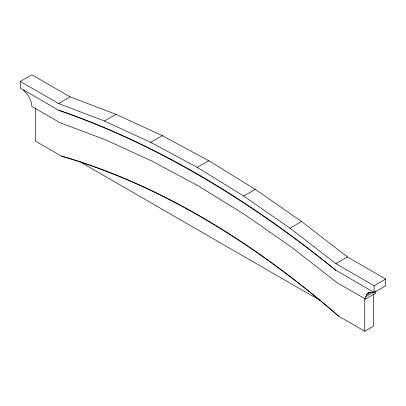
<?xml version="1.0" encoding="UTF-8"?>
<svg xmlns="http://www.w3.org/2000/svg" width="406" height="406" viewBox="0 0 406 406"><rect width="100%" height="100%" fill="white"/><g stroke="black" fill="none" stroke-linecap="round" stroke-linejoin="round"><path stroke-width="0.61" d="M23.908 89.782L23.908 91.035C28.496 94.801 31.627 100.485 31.856 106.458L60.017 122.719L105.864 139.963L152.154 161.136L198.666 186.136L245.178 214.845L291.467 247.122L337.315 282.82L365.481 299.08C365.38 296.081 366.907 293.066 369.856 292.041M375.844 290.838L375.591 293.239L365.481 299.08M20.3 81.444L58.576 103.54L104.438 121.029L150.727 142.339L197.225 167.373L243.722 196.027L290.006 228.162L335.874 263.641L374.144 285.738L374.144 292.406L335.874 270.31A969.934 559.991 60 0 0 58.576 110.214L20.3 88.117L20.3 81.444L31.856 74.775L70.126 96.872L115.994 114.355L162.278 135.665L208.775 160.705L255.272 189.358L301.562 221.493L347.424 256.968L385.7 279.064L385.7 285.738L373.424 292.822L371.287 292.305L369.353 292.452L367.724 293.269M58.576 103.54L70.126 96.872M104.438 121.029L115.994 114.355M150.727 142.339L162.278 135.665M197.225 167.373L208.775 160.705M243.722 196.027L255.272 189.358M290.006 228.162L301.562 221.493M335.874 263.641L347.424 256.968M374.144 285.738L385.7 279.064M366.496 294.7L370.754 292.244M365.735 296.674L373.185 292.371M35.464 108.143L35.464 141.11L61.463 156.117A796.577 459.907 60 0 1 338.761 316.218L364.761 331.225L373.424 326.221L373.424 293.893M61.463 156.117C165.054 186.577 257.48 246.269 338.761 316.218M58.576 110.214C160.116 145.521 252.517 203.051 335.874 270.31M81.17 162.496L319.481 300.085M373.424 291.574L373.424 292.822M364.761 298.263L364.761 331.225"/></g></svg>
